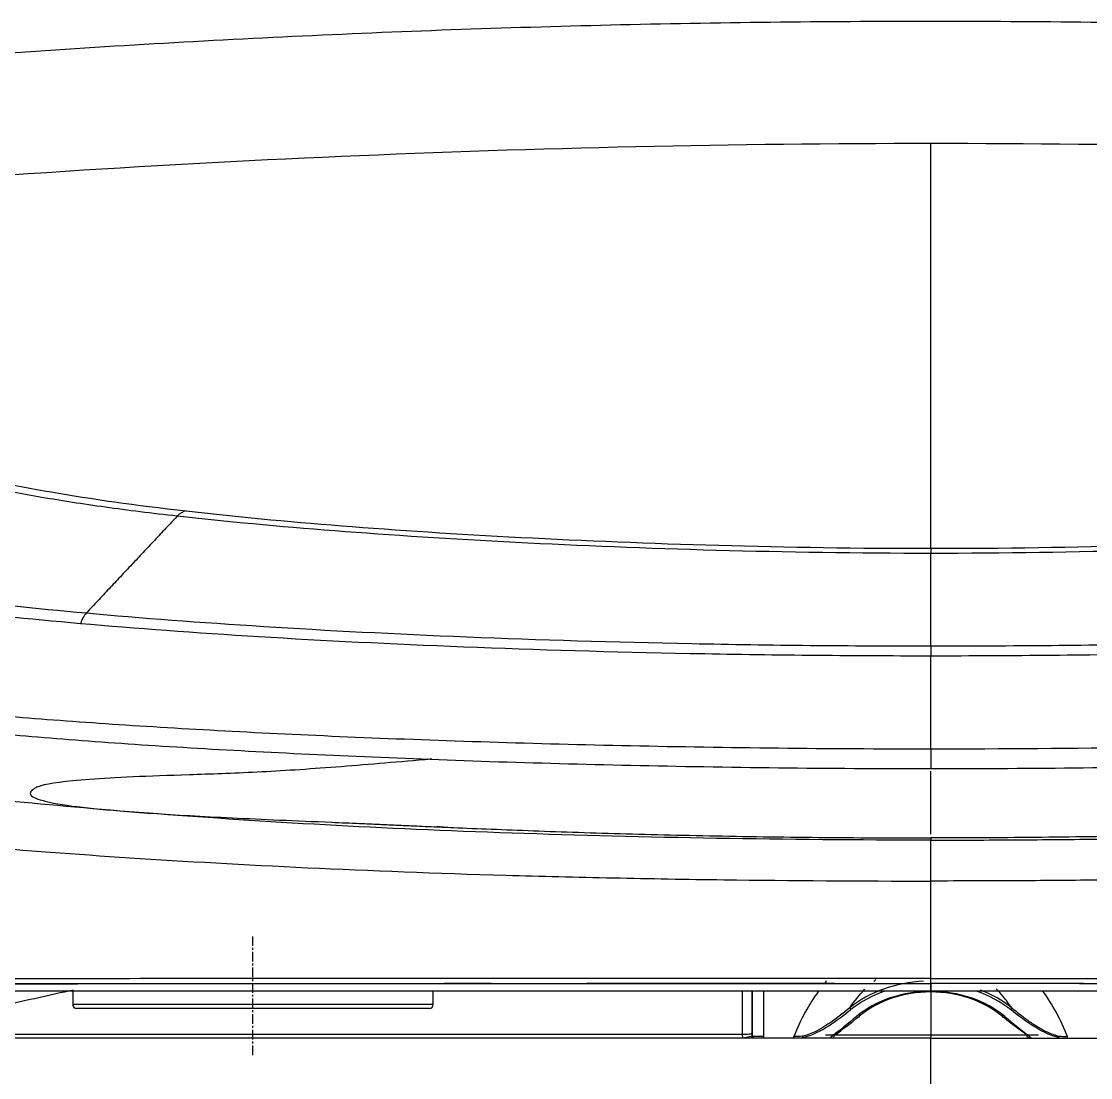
# Model space of a CAD drawing. Header units: millimetres. Extents: x -8699 to 14519, y -2727 to 7848.
# Drawn here: x -7533.7 to -7396.7, y 6356.5 to 6491.9 of the extents above; entities that cross this region are included whole.
import ezdxf

# ---------------------------------------------------------------- set-up
doc = ezdxf.new("R2010")
doc.units = ezdxf.units.MM
doc.linetypes.add('CENTER', pattern=[2, 1.25, -0.25, 0.25, -0.25])
doc.layers.add('1', color=7, linetype='Continuous', true_color=0xffffff)

msp = doc.modelspace()

# ---------------------------------------------------------------- linework, layer by layer
at = {"layer": '1', "color": 7, "linetype": 'Continuous'}
for p, q in [((-7417.11, 6368.85), (-7417.11, 6370.93)), ((-7527.08, 6367.54), (-7527.08, 6365.84)), ((-7480.88, 6365.84), (-7480.88, 6367.54)), ((-7440.03, 6367.54), (-7440.03, 6361.74)), ((-7417.15, 6368.09), (-7417.15, 6367.53)), ((-7417.15, 6368.09), (-7417.15, 6367.53)), ((-7417.15, 6367.44), (-7417.15, 6367.53)), ((-7417.15, 6367.44), (-7417.15, 6367.53)), ((-7481.38, 6365.34), (-7526.58, 6365.34)), ((-7481.38, 6365.34), (-7526.58, 6365.34)), ((-7429.99, 6361.62), (-7429.99, 6361.54)), ((-7404.3, 6361.62), (-7404.3, 6361.54))]:
    msp.add_line(p, q, dxfattribs=at)
at = {"layer": '1', "color": 8, "linetype": 'Continuous'}
for p, q in [((-7438.53, 6361.74), (-7438.53, 6367.54)), ((-7480.88, 6365.84), (-7527.08, 6365.84)), ((-7535.81, 6362.05), (-7441.3, 6362.05)), ((-7438.53, 6361.54), (-7438.53, 6361.74)), ((-7434.67, 6361.54), (-7434.67, 6361.74)), ((-7433.55, 6361.62), (-7433.55, 6361.54)), ((-7400.74, 6361.62), (-7400.74, 6361.54)), ((-7399.62, 6361.54), (-7399.62, 6361.74))]:
    msp.add_line(p, q, dxfattribs=at)
at = {"layer": '1', "color": 7, "linetype": 'Continuous'}
for centre, start, end in [((-7526.58, 6365.84), 180, 270), ((-7481.38, 6365.84), 270, 0)]:
    msp.add_arc(centre, 0.5, start, end, dxfattribs=at)
at = {"layer": '1', "color": 8, "linetype": 'Continuous', "extrusion": (0, 0, -1)}
for start, end in [(310.7082, 0), (270, 292.3256)]:
    msp.add_arc((7439.83, 6361.74), 0.2, start, end, dxfattribs=at)
at = {"layer": '1', "color": 7, "linetype": 'Continuous', "extrusion": (0, 0, -1)}
msp.add_arc((7439.83, 6361.74), 0.2, 270, 292.327, dxfattribs=at)
at = {"layer": '1', "color": 7, "linetype": 'Continuous'}
for centre, major_axis, ratio, start_param, end_param in [((-7512.38, 6426.14), (0.34, 2.98), 0.737793, 0.227756, 0.782942), ((-7417.15, 6357.33), (14.6, 0), 0.788011, 1.633267, 2.361162), ((-7417.15, 6357.2), (-14.4, 0), 0.788011, 5.133231, 5.502755), ((-7417.15, 6357.2), (14.4, 0), 0.788011, 0.78043, 1.149953), ((-7417.15, 6357.33), (-14.6, 0), 0.788011, 3.922023, 4.258906), ((-7417.15, 6357.51), (-12.6, 0), 0.788011, 4.712383, 5.524815), ((-7417.15, 6357.51), (12.6, 0), 0.788011, 0.75837, 1.570802), ((-7426.66, 6364.61), (-0.32, 0.384), 0.446946, 2.063851, 3.634648), ((-7407.64, 6364.61), (0.32, 0.384), 0.446946, 2.648538, 4.219334)]:
    msp.add_ellipse(centre, major_axis=major_axis, ratio=ratio, start_param=start_param, end_param=end_param, dxfattribs=at)
at = {"layer": '1', "color": 8, "linetype": 'Continuous'}
for centre, major_axis, ratio, start_param, end_param in [((-7417.15, 6350.53), (0, 25.04), 0.782638, 0.748522, 0.761229), ((-7417.15, 6350.53), (0, 25.04), 0.782638, 0.823399, 1.106465), ((-7417.15, 6357.2), (13.1, 0), 0.788011, 1.57079, 2.383223), ((-7417.15, 6357.2), (-13.1, 0), 0.788011, 3.899963, 4.712395), ((-7417.15, 6350.53), (0, 25.04), 0.782638, 5.176721, 5.459786), ((-7427.38, 6365.31), (-0.125, 0.156), 0.437497, 0.502612, 2.073409), ((-7406.91, 6365.31), (0.125, 0.156), 0.437497, 4.209777, 5.780573), ((-7441.23, 6362.07), (-1.2, 0), 0.017478, 1.516835, 3.141596), ((-7433.55, 6361.74), (0.042, -0.195), 0.163535, 4.590884, 5.357947), ((-7433.55, 6361.74), (0, 0.2), 0.185004, 1.486691, 3.141593), ((-7429.77, 6361.74), (0, -0.2), 0.796297, 0, 0.574731), ((-7404.52, 6361.74), (0, -0.2), 0.796297, 5.708455, 6.283185), ((-7400.74, 6361.74), (-0.042, -0.195), 0.163535, 0.925238, 1.692302), ((-7400.74, 6361.74), (0, 0.2), 0.185004, 3.141593, 4.796494)]:
    msp.add_ellipse(centre, major_axis=major_axis, ratio=ratio, start_param=start_param, end_param=end_param, dxfattribs=at)
at = {"layer": '1', "color": 7, "linetype": 'Continuous'}
for points, degree, knots in [([(-7417.15, 6491.86), (-7423.99, 6491.83), (-7437.67, 6491.78), (-7458.14, 6491.4), (-7478.55, 6490.8), (-7498.9, 6489.94), (-7519.17, 6488.85), (-7539.38, 6487.53), (-7559.52, 6485.98), (-7572.92, 6484.75), (-7579.61, 6484.14)], 3, [0, 0, 0, 0, 0.126245, 0.252101, 0.377585, 0.502714, 0.627504, 0.751972, 0.876132, 1, 1, 1, 1]), ([(-7254.81, 6484.15), (-7261.49, 6484.76), (-7274.88, 6485.99), (-7295.01, 6487.53), (-7315.2, 6488.86), (-7335.46, 6489.95), (-7355.79, 6490.8), (-7376.18, 6491.4), (-7396.64, 6491.78), (-7410.3, 6491.83), (-7417.15, 6491.86)], 3, [0, 0, 0, 0, 0.12387, 0.248032, 0.3725, 0.497291, 0.622419, 0.747903, 0.873757, 1, 1, 1, 1]), ([(-7417.12, 6424.31), (-7417.12, 6424.25), (-7417.12, 6424.14), (-7417.12, 6423.89), (-7417.12, 6423.78), (-7417.12, 6423.66)], 3, [0, 0, 0, 0, 0.637963, 0.637963, 1, 1, 1, 1]), ([(-7525.33, 6416.02), (-7525.49, 6415.84), (-7525.64, 6415.63), (-7525.83, 6415.28), (-7525.89, 6415.15), (-7525.99, 6414.9), (-7526.03, 6414.78), (-7526.07, 6414.65)], 3, [0, 0, 0, 0, 0.500321, 0.500321, 0.757989, 0.757989, 1, 1, 1, 1]), ([(-7417.12, 6398.61), (-7417.12, 6400.14), (-7417.12, 6401.67), (-7417.12, 6405.64), (-7417.12, 6408.08), (-7417.12, 6410.5)], 3, [0, 0, 0, 0, 0.383501, 0.383501, 1, 1, 1, 1]), ([(-7417.12, 6396.03), (-7430.23, 6396.03), (-7443.25, 6396.19), (-7461.72, 6396.6), (-7467.74, 6396.76), (-7479.52, 6397.15), (-7485.25, 6397.37), (-7501.65, 6398.09), (-7511.67, 6398.64), (-7525.41, 6399.59), (-7529.79, 6399.93), (-7537.94, 6400.64), (-7541.71, 6401), (-7552.19, 6402.13), (-7558.09, 6402.93), (-7568.16, 6404.57), (-7572.3, 6405.4), (-7575.89, 6406.23)], 3, [0, 0, 0, 0, 0.167434, 0.167434, 0.251151, 0.251151, 0.334868, 0.334868, 0.502302, 0.502302, 0.586019, 0.586019, 0.669736, 0.669736, 0.83717, 0.83717, 1, 1, 1, 1]), ([(-7258.3, 6406.25), (-7261.9, 6405.41), (-7266.05, 6404.57), (-7276.15, 6402.93), (-7282.05, 6402.13), (-7292.53, 6401), (-7296.29, 6400.64), (-7304.44, 6399.93), (-7308.83, 6399.59), (-7322.57, 6398.64), (-7332.59, 6398.09), (-7348.98, 6397.37), (-7354.72, 6397.15), (-7366.5, 6396.76), (-7372.52, 6396.6), (-7390.98, 6396.19), (-7404, 6396.03), (-7417.12, 6396.03)], 3, [0, 0, 0, 0, 0.16346, 0.16346, 0.330768, 0.330768, 0.414422, 0.414422, 0.498076, 0.498076, 0.665384, 0.665384, 0.749038, 0.749038, 0.832692, 0.832692, 1, 1, 1, 1]), ([(-7417.12, 6398.61), (-7417.12, 6398.4), (-7417.12, 6398.17), (-7417.12, 6397.72), (-7417.12, 6397.5), (-7417.12, 6397.08), (-7417.12, 6396.88), (-7417.12, 6396.54), (-7417.12, 6396.4), (-7417.12, 6396.17), (-7417.12, 6396.09), (-7417.12, 6396.02), (-7417.12, 6396.01), (-7417.12, 6396.03)], 3, [0, 0, 0, 0, 0.174021, 0.174021, 0.348042, 0.348042, 0.522063, 0.522063, 0.696085, 0.696085, 0.870106, 0.870106, 1, 1, 1, 1]), ([(-7417.11, 6387.67), (-7417.11, 6390.4), (-7417.11, 6393.07), (-7417.11, 6395.47), (-7417.11, 6395.6), (-7417.11, 6395.73)], 3, [0, 0, 0, 0, 0.945069, 0.945069, 1, 1, 1, 1]), ([(-7417.11, 6387.67), (-7417.11, 6390.4), (-7417.11, 6393.07), (-7417.11, 6395.47), (-7417.11, 6395.6), (-7417.11, 6395.73)], 3, [0, 0, 0, 0, 0.945069, 0.945069, 1, 1, 1, 1]), ([(-7527.13, 6391.28), (-7525.47, 6391.06), (-7523.44, 6390.85), (-7518.48, 6390.44), (-7515.5, 6390.24), (-7508.68, 6389.85), (-7504.82, 6389.67), (-7498.44, 6389.39), (-7496.22, 6389.3), (-7492.72, 6389.15), (-7491.53, 6389.1), (-7489.71, 6389.02), (-7489.1, 6388.99), (-7487.86, 6388.94), (-7487.24, 6388.91), (-7485.98, 6388.85), (-7485.34, 6388.83), (-7484.37, 6388.78), (-7484.04, 6388.77), (-7483.37, 6388.74), (-7483.03, 6388.72), (-7482.17, 6388.68), (-7481.64, 6388.66), (-7481.09, 6388.64)], 3, [0, 0, 0, 0, 0.220813, 0.220813, 0.453817, 0.453817, 0.686821, 0.686821, 0.803323, 0.803323, 0.861574, 0.861574, 0.8907, 0.8907, 0.919825, 0.919825, 0.948951, 0.948951, 0.963513, 0.963513, 0.978076, 0.978076, 1, 1, 1, 1]), ([(-7417.11, 6387.19), (-7417.11, 6387.15), (-7417.11, 6387.04), (-7417.11, 6386.95), (-7417.11, 6386.9)], 3, [0, 0, 0, 0, 0.435407, 1, 1, 1, 1]), ([(-7417.11, 6387.19), (-7417.11, 6387.15), (-7417.11, 6387.04), (-7417.11, 6386.95), (-7417.11, 6386.9)], 3, [0, 0, 0, 0, 0.435407, 1, 1, 1, 1]), ([(-7417.11, 6381.66), (-7417.11, 6383.15), (-7417.11, 6384.48), (-7417.11, 6386.37), (-7417.11, 6386.89), (-7417.11, 6386.9)], 3, [0, 0, 0, 0, 0.5, 0.5, 1, 1, 1, 1]), ([(-7417.11, 6381.66), (-7417.11, 6383.15), (-7417.11, 6384.48), (-7417.11, 6386.37), (-7417.11, 6386.89), (-7417.11, 6386.9)], 3, [0, 0, 0, 0, 0.5, 0.5, 1, 1, 1, 1]), ([(-7417.11, 6368.54), (-7417.11, 6368.54), (-7417.11, 6368.55), (-7417.11, 6368.59), (-7417.11, 6368.62), (-7417.11, 6368.69), (-7417.11, 6368.73), (-7417.11, 6368.82), (-7417.11, 6368.88), (-7417.11, 6368.99), (-7417.11, 6369.04), (-7417.11, 6369.12), (-7417.11, 6369.15), (-7417.11, 6369.17)], 3, [0, 0, 0, 0, 0.184766, 0.184766, 0.369827, 0.369827, 0.554891, 0.554891, 0.739947, 0.739947, 0.924988, 0.924988, 1, 1, 1, 1]), ([(-7417.11, 6368.54), (-7417.11, 6368.54), (-7417.11, 6368.55), (-7417.11, 6368.59), (-7417.11, 6368.62), (-7417.11, 6368.69), (-7417.11, 6368.73), (-7417.11, 6368.82), (-7417.11, 6368.88), (-7417.11, 6368.99), (-7417.11, 6369.04), (-7417.11, 6369.12), (-7417.11, 6369.15), (-7417.11, 6369.17)], 3, [0, 0, 0, 0, 0.185062, 0.185062, 0.370123, 0.370123, 0.555187, 0.555187, 0.740244, 0.740244, 0.925286, 0.925286, 1, 1, 1, 1]), ([(-7612.39, 6368.54), (-7612.26, 6368.54), (-7612.01, 6368.54), (-7611.41, 6368.54), (-7610.75, 6368.54), (-7610.08, 6368.54), (-7609.43, 6368.54), (-7608.09, 6368.54), (-7606.45, 6368.54), (-7604.81, 6368.54), (-7604.21, 6368.54), (-7603.32, 6368.54), (-7601.85, 6368.54), (-7599.47, 6368.54), (-7596.18, 6368.54), (-7592.25, 6368.54), (-7588.59, 6368.54), (-7585.57, 6368.54), (-7582.2, 6368.54), (-7577.85, 6368.54), (-7573.05, 6368.54), (-7568.99, 6368.54), (-7565.46, 6368.54), (-7561.44, 6368.54), (-7555.95, 6368.54), (-7549.96, 6368.54), (-7544.01, 6368.54), (-7538.43, 6368.54), (-7532.89, 6368.54), (-7527.37, 6368.54), (-7523.96, 6368.54), (-7521.38, 6368.54), (-7519.57, 6368.54), (-7517.93, 6368.54), (-7515.85, 6368.54), (-7504.83, 6368.54), (-7491.11, 6368.54), (-7475.74, 6368.54), (-7469.86, 6368.54), (-7465.05, 6368.54), (-7461.16, 6368.54), (-7455.97, 6368.54), (-7448.51, 6368.54), (-7438.51, 6368.54), (-7427.87, 6368.54), (-7420.71, 6368.54), (-7417.12, 6368.54)], 3, [0, 0, 0, 0, 0.029213, 0.056127, 0.089524, 0.108719, 0.123285, 0.1502, 0.218253, 0.230669, 0.239377, 0.249751, 0.275497, 0.307909, 0.349367, 0.397946, 0.434945, 0.453754, 0.476323, 0.516443, 0.548737, 0.567517, 0.586101, 0.605127, 0.627029, 0.661391, 0.679031, 0.693875, 0.720566, 0.733984, 0.745639, 0.75151, 0.756806, 0.761525, 0.765665, 0.774584, 0.85452, 0.87079, 0.884577, 0.895784, 0.904057, 0.911142, 0.931013, 0.953944, 0.976893, 1, 1, 1, 1]), ([(-7612.34, 6368.54), (-7611.88, 6368.54), (-7610.95, 6368.54), (-7608.31, 6368.54), (-7606.53, 6368.54), (-7601.85, 6368.54), (-7598.96, 6368.54), (-7591.88, 6368.54), (-7587.75, 6368.54), (-7577.42, 6368.54), (-7571.1, 6368.54), (-7558.83, 6368.54), (-7554.27, 6368.54), (-7543.98, 6368.54), (-7538.22, 6368.54), (-7525.75, 6368.54), (-7519.03, 6368.54), (-7504.6, 6368.54), (-7496.8, 6368.54), (-7480.59, 6368.54), (-7472.16, 6368.54), (-7454.63, 6368.54), (-7445.46, 6368.54), (-7436.13, 6368.54)], 3, [0, 0, 0, 0, 0.125, 0.125, 0.25, 0.25, 0.375, 0.375, 0.5, 0.5, 0.625, 0.625, 0.6875, 0.6875, 0.75, 0.75, 0.8125, 0.8125, 0.875, 0.875, 0.9375, 0.9375, 1, 1, 1, 1]), ([(-7417.11, 6367.54), (-7424.36, 6367.54), (-7431.79, 6367.54), (-7438.96, 6367.54), (-7446.18, 6367.54), (-7460.11, 6367.54), (-7473.77, 6367.54), (-7486.88, 6367.54), (-7499.1, 6367.54), (-7511.03, 6367.54), (-7521.63, 6367.54), (-7532.24, 6367.54), (-7541.1, 6367.54), (-7549.56, 6367.54), (-7556.83, 6367.54), (-7563.58, 6367.54), (-7569.36, 6367.54), (-7574.57, 6367.54), (-7579.15, 6367.54), (-7583.29, 6367.54), (-7586.97, 6367.54), (-7590.26, 6367.54), (-7593.34, 6367.54), (-7598.97, 6367.54), (-7602.86, 6367.54), (-7606.5, 6367.54), (-7608.68, 6367.54), (-7610.86, 6367.54), (-7611.56, 6367.54)], 2, [0, 0, 0, 0.03125, 0.03125, 0.0625, 0.0625, 0.125, 0.125, 0.1875, 0.1875, 0.25, 0.25, 0.3125, 0.3125, 0.375, 0.375, 0.4375, 0.4375, 0.5, 0.5, 0.5625, 0.5625, 0.625, 0.625, 0.75, 0.75, 0.875, 0.875, 1, 1, 1]), ([(-7429.48, 6368.54), (-7430.77, 6368.54), (-7432.06, 6368.54), (-7438.84, 6368.54), (-7444.31, 6368.54), (-7453.62, 6368.54), (-7457.47, 6368.54), (-7461.22, 6368.54)], 3, [0, 0, 0, 0, 0.118657, 0.118657, 0.625666, 0.625666, 1, 1, 1, 1]), ([(-7417.11, 6368.54), (-7417.11, 6368.45), (-7417.11, 6368.36), (-7417.11, 6368.18), (-7417.11, 6368.1), (-7417.11, 6367.93), (-7417.11, 6367.86), (-7417.11, 6367.73), (-7417.11, 6367.67), (-7417.11, 6367.59), (-7417.11, 6367.56), (-7417.11, 6367.54), (-7417.11, 6367.54), (-7417.11, 6367.54)], 3, [0, 0, 0, 0, 0.185209, 0.185209, 0.370418, 0.370418, 0.555627, 0.555627, 0.740837, 0.740837, 0.926049, 0.926049, 1, 1, 1, 1]), ([(-7397.56, 6368.54), (-7400.01, 6368.54), (-7402.44, 6368.54), (-7409.82, 6368.54), (-7417.11, 6368.54)], 2, [0, 0, 0, 0.25401, 0.25401, 1, 1, 1]), ([(-7417.11, 6367.54), (-7417.11, 6367.54), (-7417.11, 6367.56), (-7417.11, 6367.62), (-7417.11, 6367.66), (-7417.11, 6367.77), (-7417.11, 6367.84), (-7417.11, 6367.99), (-7417.11, 6368.08), (-7417.11, 6368.25), (-7417.11, 6368.35), (-7417.11, 6368.47), (-7417.11, 6368.51), (-7417.11, 6368.54)], 3, [0, 0, 0, 0, 0.185212, 0.185212, 0.370425, 0.370425, 0.555637, 0.555637, 0.740848, 0.740848, 0.926057, 0.926057, 1, 1, 1, 1]), ([(-7222.67, 6367.54), (-7223.37, 6367.54), (-7225.54, 6367.54), (-7227.73, 6367.54), (-7231.37, 6367.54), (-7235.25, 6367.54), (-7240.89, 6367.54), (-7243.96, 6367.54), (-7247.26, 6367.54), (-7250.94, 6367.54), (-7255.07, 6367.54), (-7259.66, 6367.54), (-7264.87, 6367.54), (-7270.64, 6367.54), (-7277.4, 6367.54), (-7284.66, 6367.54), (-7293.13, 6367.54), (-7301.99, 6367.54), (-7312.6, 6367.54), (-7323.19, 6367.54), (-7335.13, 6367.54), (-7347.34, 6367.54), (-7360.46, 6367.54), (-7374.11, 6367.54), (-7388.05, 6367.54), (-7395.26, 6367.54), (-7402.44, 6367.54), (-7409.86, 6367.54), (-7417.11, 6367.54)], 2, [0, 0, 0, 0.125, 0.125, 0.25, 0.25, 0.375, 0.375, 0.4375, 0.4375, 0.5, 0.5, 0.5625, 0.5625, 0.625, 0.625, 0.6875, 0.6875, 0.75, 0.75, 0.8125, 0.8125, 0.875, 0.875, 0.9375, 0.9375, 0.96875, 0.96875, 1, 1, 1]), ([(-7427.52, 6365.42), (-7428.43, 6364.68), (-7429.34, 6363.95), (-7431.32, 6362.64), (-7432.36, 6362.05), (-7433.59, 6361.76)], 3, [0, 0, 0, 0, 0.5, 0.5, 1, 1, 1, 1]), ([(-7406.77, 6365.42), (-7406.24, 6364.99), (-7405.34, 6364.26), (-7403.85, 6363.2), (-7402.41, 6362.32), (-7401.23, 6361.93), (-7400.7, 6361.76)], 3, [0, 0, 0, 0, 0.296548, 0.500466, 0.778326, 1, 1, 1, 1]), ([(-7404.78, 6361.88), (-7405.26, 6362.23), (-7406.36, 6363.03), (-7407.41, 6363.86), (-7408, 6364.34)], 3, [0, 0, 0, 0, 0.434149, 1, 1, 1, 1]), ([(-7417.15, 6361.54), (-7425.34, 6361.54), (-7433.52, 6361.54), (-7449.45, 6361.54), (-7457.17, 6361.54), (-7472.21, 6361.54), (-7479.58, 6361.54), (-7493.49, 6361.54), (-7500.07, 6361.54), (-7512.54, 6361.54), (-7518.43, 6361.54), (-7529.47, 6361.54), (-7534.61, 6361.54), (-7548.48, 6361.54), (-7555.88, 6361.54), (-7568.25, 6361.54), (-7573.04, 6361.54), (-7581.22, 6361.54), (-7584.63, 6361.54), (-7593.46, 6361.54), (-7597.31, 6361.54), (-7601.23, 6361.54), (-7602.2, 6361.54), (-7603.58, 6361.54), (-7603.9, 6361.54), (-7604.3, 6361.54), (-7604.28, 6361.54), (-7604.27, 6361.54), (-7604.26, 6361.54), (-7604.26, 6361.54), (-7604.26, 6361.54), (-7604.26, 6361.54)], 3, [0, 0, 0, 0, 0.03125, 0.03125, 0.0625, 0.0625, 0.09375, 0.09375, 0.125, 0.125, 0.15625, 0.15625, 0.1875, 0.1875, 0.25, 0.25, 0.3125, 0.3125, 0.375, 0.375, 0.5, 0.5, 0.5625, 0.5625, 0.625, 0.625, 0.6875, 0.6875, 0.75, 0.75, 1, 1, 1, 1]), ([(-7440.03, 6361.74), (-7440.03, 6361.73), (-7440.17, 6361.72), (-7440.62, 6361.64), (-7440.92, 6361.54), (-7441.23, 6361.54)], 3, [0, 0, 0, 0, 0.5, 0.5, 1, 1, 1, 1]), ([(-7440, 6361.74), (-7440.01, 6361.72), (-7440.01, 6361.69), (-7440, 6361.63), (-7439.96, 6361.58), (-7439.92, 6361.56), (-7439.91, 6361.56)], 3, [0, 0, 0, 0, 0.2462, 0.498552, 0.75183, 1, 1, 1, 1]), ([(-7429.68, 6361.57), (-7429.62, 6361.59), (-7429.51, 6361.62), (-7429.51, 6361.8), (-7429.51, 6361.88)], 3, [0, 0, 0, 0, 0.499489, 1, 1, 1, 1]), ([(-7417.15, 6361.96), (-7417.15, 6361.9), (-7417.15, 6361.85), (-7417.15, 6361.75), (-7417.15, 6361.7), (-7417.15, 6361.66), (-7417.15, 6361.66), (-7417.15, 6361.66)], 3, [0, 0, 0, 0, 0.483349, 0.483349, 0.966698, 0.966698, 1, 1, 1, 1]), ([(-7417.15, 6361.96), (-7417.15, 6361.9), (-7417.15, 6361.85), (-7417.15, 6361.75), (-7417.15, 6361.7), (-7417.15, 6361.66), (-7417.15, 6361.66), (-7417.15, 6361.66)], 3, [0, 0, 0, 0, 0.483349, 0.483349, 0.966698, 0.966698, 1, 1, 1, 1]), ([(-7417.15, 6350.2), (-7417.15, 6352.81), (-7417.15, 6355.52), (-7417.15, 6359.67), (-7417.15, 6361.1), (-7417.15, 6361.45)], 3, [0, 0, 0, 0, 0.5, 0.5, 1, 1, 1, 1]), ([(-7415.83, 6361.54), (-7407.66, 6361.54), (-7399.49, 6361.54), (-7383.64, 6361.54), (-7375.96, 6361.54), (-7360.98, 6361.54), (-7353.65, 6361.54), (-7339.84, 6361.54), (-7333.3, 6361.54), (-7320.92, 6361.54), (-7315.08, 6361.54), (-7304.12, 6361.54), (-7299.03, 6361.54), (-7285.31, 6361.54), (-7277.98, 6361.54), (-7265.73, 6361.54), (-7261, 6361.54), (-7252.88, 6361.54), (-7249.49, 6361.54), (-7240.73, 6361.54), (-7236.91, 6361.54), (-7233.02, 6361.54), (-7232.06, 6361.54), (-7231.04, 6361.54), (-7230.77, 6361.54), (-7230.45, 6361.54), (-7230.28, 6361.54), (-7229.99, 6361.54), (-7230.02, 6361.54), (-7230.02, 6361.54), (-7230.03, 6361.54), (-7230.03, 6361.54), (-7230.03, 6361.54), (-7230.03, 6361.54)], 3, [0, 0, 0, 0, 0.03125, 0.03125, 0.0625, 0.0625, 0.09375, 0.09375, 0.125, 0.125, 0.15625, 0.15625, 0.1875, 0.1875, 0.25, 0.25, 0.3125, 0.3125, 0.375, 0.375, 0.5, 0.5, 0.5625, 0.5625, 0.59375, 0.59375, 0.625, 0.625, 0.6875, 0.6875, 0.75, 0.75, 1, 1, 1, 1])]:
    msp.add_open_spline(points, degree=degree, knots=knots, dxfattribs=at)
for points, degree in [([(-7417.12, 6476.19), (-7467.51, 6476.18), (-7517.89, 6473.97), (-7568.09, 6469.57)], 3), ([(-7266.14, 6469.57), (-7316.34, 6473.97), (-7366.73, 6476.18), (-7417.12, 6476.19)], 3), ([(-7417.12, 6424.31), (-7417.12, 6447.2), (-7417.12, 6464.66), (-7417.12, 6476.02)], 3), ([(-7513.69, 6428.43), (-7525.33, 6416.02)], 1), ([(-7417.12, 6411.79), (-7417.12, 6416.04), (-7417.12, 6420), (-7417.12, 6423.66)], 3), ([(-7525.33, 6416.02), (-7525.33, 6416.02)], 1), ([(-7479.58, 6388.57), (-7479.85, 6388.58), (-7480.11, 6388.6), (-7480.36, 6388.61)], 3), ([(-7417.11, 6377.94), (-7417.11, 6379.18), (-7417.11, 6380.42), (-7417.11, 6381.66)], 3), ([(-7417.11, 6377.94), (-7417.11, 6379.18), (-7417.11, 6380.42), (-7417.11, 6381.66)], 3), ([(-7417.11, 6369.17), (-7417.11, 6372.09), (-7417.11, 6375.01), (-7417.11, 6377.94)], 3), ([(-7417.11, 6369.17), (-7417.11, 6372.09), (-7417.11, 6375.01), (-7417.11, 6377.94)], 3), ([(-7527.02, 6367.67), (-7529.96, 6367.04), (-7532.89, 6366.38), (-7535.82, 6365.71)], 3), ([(-7473.44, 6368.54), (-7475.49, 6368.54), (-7477.5, 6368.54), (-7479.48, 6368.54)], 3), ([(-7440.03, 6362.07), (-7440.03, 6363.89), (-7440.03, 6365.72), (-7440.03, 6367.54)], 3), ([(-7436.13, 6368.54), (-7429.84, 6368.54), (-7423.48, 6368.54), (-7417.11, 6368.54)], 3), ([(-7417.12, 6368.54), (-7417.11, 6368.54), (-7417.11, 6368.54), (-7417.11, 6368.54)], 3), ([(-7417.11, 6368.54), (-7417.11, 6368.54), (-7417.11, 6368.54), (-7417.11, 6368.54)], 3), ([(-7398.09, 6368.54), (-7404.39, 6368.54), (-7410.75, 6368.54), (-7417.11, 6368.54)], 3), ([(-7417.15, 6367.44), (-7417.15, 6365.61), (-7417.15, 6363.78), (-7417.15, 6361.96)], 3), ([(-7417.15, 6367.25), (-7417.15, 6365.49), (-7417.15, 6363.72), (-7417.15, 6361.96)], 3), ([(-7426.66, 6364.3), (-7427.75, 6363.39), (-7428.83, 6362.47), (-7429.99, 6361.62)], 3), ([(-7429.51, 6361.88), (-7428.38, 6362.67), (-7427.33, 6363.51), (-7426.29, 6364.34)], 3), ([(-7407.64, 6364.3), (-7406.54, 6363.39), (-7405.46, 6362.47), (-7404.3, 6361.62)], 3), ([(-7440.03, 6361.74), (-7440.03, 6361.85), (-7440.03, 6361.96), (-7440.03, 6362.07)], 3), ([(-7440.03, 6361.7), (-7440.06, 6361.73)], 1), ([(-7440, 6361.74), (-7440.02, 6361.74), (-7440.03, 6361.74), (-7440.03, 6361.74)], 3), ([(-7429.74, 6361.54), (-7429.65, 6361.55), (-7429.59, 6361.6)], 2), ([(-7417.15, 6361.54), (-7416.71, 6361.54), (-7416.27, 6361.54), (-7415.83, 6361.54)], 3), ([(-7415.83, 6361.54), (-7415.83, 6361.54), (-7415.83, 6361.54), (-7415.83, 6361.54)], 3), ([(-7415.83, 6361.54), (-7415.83, 6361.54), (-7415.83, 6361.54), (-7415.83, 6361.54)], 3), ([(-7404.61, 6361.57), (-7404.74, 6361.57), (-7404.8, 6361.7), (-7404.78, 6361.88)], 3)]:
    msp.add_open_spline(points, degree=degree, dxfattribs=at)
at = {"layer": '1', "color": 8, "linetype": 'Continuous'}
for points in [[(-7417.12, 6476.02), (-7417.12, 6476.08), (-7417.12, 6476.13), (-7417.12, 6476.19)], [(-7417.12, 6411.79), (-7417.12, 6411.45), (-7417.12, 6411), (-7417.12, 6410.5)], [(-7424.45, 6368.82), (-7424.37, 6368.89), (-7424.28, 6368.96), (-7424.19, 6369.03)], [(-7441.3, 6367.54), (-7441.3, 6365.71), (-7441.3, 6363.88), (-7441.3, 6362.05)], [(-7427.52, 6365.42), (-7426.92, 6366.29), (-7426.27, 6367.09), (-7425.57, 6367.79)], [(-7441.3, 6362.05), (-7441.3, 6361.77), (-7441.27, 6361.54), (-7441.23, 6361.54)], [(-7438.53, 6361.74), (-7439.24, 6361.74), (-7439.85, 6361.74), (-7440, 6361.74)], [(-7433.59, 6361.76), (-7433.95, 6361.75), (-7434.31, 6361.75), (-7434.67, 6361.74)], [(-7430.61, 6361.96), (-7426.12, 6361.96), (-7421.63, 6361.96), (-7417.15, 6361.96)], [(-7417.15, 6361.96), (-7412.54, 6361.96), (-7407.94, 6361.96), (-7403.34, 6361.96)], [(-7404.3, 6361.62), (-7404.41, 6361.6), (-7404.53, 6361.58), (-7404.61, 6361.57)]]:
    msp.add_open_spline(points, degree=3, dxfattribs=at)
for points, knots in [([(-7513.69, 6428.43), (-7515.29, 6428.61), (-7516.89, 6428.8), (-7519.96, 6429.18), (-7521.45, 6429.38), (-7525.78, 6429.98), (-7528.48, 6430.4), (-7536.12, 6431.7), (-7540.58, 6432.64), (-7552.39, 6435.57), (-7558.05, 6437.63), (-7567.36, 6441.78), (-7571.09, 6443.85), (-7577.41, 6447.91), (-7579.91, 6449.91), (-7585.71, 6455.76), (-7587.28, 6459.47), (-7588.09, 6466.26), (-7587.38, 6469.32), (-7586.61, 6471.93)], [0, 0, 0, 0, 0.015625, 0.015625, 0.03125, 0.03125, 0.0625, 0.0625, 0.125, 0.125, 0.25, 0.25, 0.375, 0.375, 0.5, 0.5, 0.75, 0.75, 1, 1, 1, 1]), ([(-7584.91, 6472.66), (-7585.67, 6470.06), (-7586.38, 6467), (-7585.59, 6460.22), (-7584.04, 6456.52), (-7578.29, 6450.67), (-7575.81, 6448.67), (-7569.54, 6444.61), (-7565.83, 6442.53), (-7556.59, 6438.38), (-7550.99, 6436.31), (-7539.28, 6433.36), (-7534.85, 6432.41), (-7524.74, 6430.65), (-7519.03, 6429.84), (-7512.54, 6429.1)], [0, 0, 0, 0, 0.25, 0.25, 0.5, 0.5, 0.625, 0.625, 0.75, 0.75, 0.875, 0.875, 0.9375, 0.9375, 1, 1, 1, 1]), ([(-7602.66, 6457.9), (-7603.45, 6455.27), (-7604.23, 6452.17), (-7603.44, 6445.35), (-7601.8, 6441.64), (-7595.67, 6435.86), (-7593.03, 6433.89), (-7588, 6430.88), (-7586.15, 6429.88), (-7582.09, 6427.85), (-7579.88, 6426.84), (-7574.88, 6424.87), (-7572.09, 6423.91), (-7565.65, 6422.06), (-7561.99, 6421.17), (-7553.6, 6419.49), (-7548.88, 6418.71), (-7538.13, 6417.28), (-7532.03, 6416.62), (-7525.33, 6416.02)], [0, 0, 0, 0, 0.25, 0.25, 0.5, 0.5, 0.625, 0.625, 0.6875, 0.6875, 0.75, 0.75, 0.8125, 0.8125, 0.875, 0.875, 0.9375, 0.9375, 1, 1, 1, 1]), ([(-7526.07, 6414.65), (-7532.82, 6415.24), (-7538.87, 6415.88), (-7549.71, 6417.29), (-7554.47, 6418.06), (-7567.01, 6420.51), (-7573.19, 6422.36), (-7580.76, 6425.3), (-7582.99, 6426.31), (-7587.07, 6428.33), (-7588.92, 6429.33), (-7593.95, 6432.32), (-7596.59, 6434.28), (-7600.69, 6438.13), (-7602.14, 6440.02), (-7604.08, 6443.68), (-7604.58, 6445.45), (-7604.88, 6448.07), (-7604.9, 6448.97), (-7604.86, 6449.84)], [0, 0, 0, 0, 0.07644, 0.07644, 0.15288, 0.15288, 0.305759, 0.305759, 0.382199, 0.382199, 0.458639, 0.458639, 0.611519, 0.611519, 0.764399, 0.764399, 0.917278, 0.917278, 1, 1, 1, 1]), ([(-7417.12, 6423.66), (-7426.43, 6423.66), (-7435.72, 6423.8), (-7453.51, 6424.29), (-7462.05, 6424.63), (-7478.54, 6425.48), (-7486.27, 6425.98), (-7500.71, 6427.1), (-7507.45, 6427.72), (-7513.69, 6428.43)], [0, 0, 0, 0, 0.25, 0.25, 0.5, 0.5, 0.75, 0.75, 1, 1, 1, 1]), ([(-7512.54, 6429.1), (-7506.38, 6428.39), (-7499.73, 6427.77), (-7485.46, 6426.64), (-7477.82, 6426.14), (-7461.53, 6425.29), (-7453.09, 6424.95), (-7435.51, 6424.45), (-7426.33, 6424.31), (-7417.12, 6424.31)], [0, 0, 0, 0, 0.25, 0.25, 0.5, 0.5, 0.75, 0.75, 1, 1, 1, 1]), ([(-7417.12, 6424.31), (-7407.91, 6424.31), (-7398.73, 6424.45), (-7381.15, 6424.95), (-7372.71, 6425.29), (-7356.42, 6426.14), (-7348.78, 6426.64), (-7334.51, 6427.77), (-7327.86, 6428.39), (-7321.7, 6429.1)], [0, 0, 0, 0, 0.25, 0.25, 0.5, 0.5, 0.75, 0.75, 1, 1, 1, 1]), ([(-7320.55, 6428.43), (-7322.09, 6428.25), (-7323.7, 6428.08), (-7326.94, 6427.75), (-7328.6, 6427.59), (-7333.65, 6427.12), (-7337.13, 6426.82), (-7347.97, 6425.98), (-7355.7, 6425.48), (-7372.19, 6424.63), (-7380.73, 6424.29), (-7398.52, 6423.8), (-7407.8, 6423.66), (-7417.12, 6423.66)], [0, 0, 0, 0, 0.0625, 0.0625, 0.125, 0.125, 0.25, 0.25, 0.5, 0.5, 0.75, 0.75, 1, 1, 1, 1]), ([(-7608.91, 6426.96), (-7608.86, 6426.11), (-7608.71, 6425.26), (-7607.19, 6420.82), (-7603.37, 6417.27), (-7592.38, 6412.87), (-7589.88, 6411.99), (-7584.24, 6410.26), (-7581.09, 6409.4), (-7573.63, 6407.71), (-7569.29, 6406.87), (-7558.89, 6405.26), (-7552.88, 6404.48), (-7542.24, 6403.39), (-7538.42, 6403.04), (-7530.15, 6402.36), (-7525.73, 6402.04), (-7511.89, 6401.12), (-7501.81, 6400.58), (-7485.34, 6399.89), (-7479.58, 6399.68), (-7467.78, 6399.31), (-7461.75, 6399.15), (-7443.26, 6398.76), (-7430.23, 6398.61), (-7417.12, 6398.61)], [0, 0, 0, 0, 0.073543, 0.073543, 0.382362, 0.382362, 0.459567, 0.459567, 0.536772, 0.536772, 0.613976, 0.613976, 0.691181, 0.691181, 0.729783, 0.729783, 0.768386, 0.768386, 0.845591, 0.845591, 0.884193, 0.884193, 0.922795, 0.922795, 1, 1, 1, 1]), ([(-7525.33, 6416.02), (-7518.35, 6415.39), (-7510.71, 6414.81), (-7494.46, 6413.79), (-7485.81, 6413.34), (-7467.28, 6412.59), (-7457.69, 6412.3), (-7437.79, 6411.9), (-7427.39, 6411.8), (-7417.12, 6411.79)], [0, 0, 0, 0, 0.25, 0.25, 0.5, 0.5, 0.75, 0.75, 1, 1, 1, 1]), ([(-7417.12, 6411.79), (-7406.85, 6411.8), (-7396.45, 6411.9), (-7376.54, 6412.3), (-7366.96, 6412.59), (-7348.43, 6413.34), (-7339.78, 6413.79), (-7323.53, 6414.81), (-7315.89, 6415.39), (-7308.91, 6416.02)], [0, 0, 0, 0, 0.25, 0.25, 0.5, 0.5, 0.75, 0.75, 1, 1, 1, 1]), ([(-7417.11, 6386.9), (-7426.45, 6386.9), (-7435.61, 6386.98), (-7453.54, 6387.28), (-7462.41, 6387.51), (-7479.17, 6388.09), (-7487.13, 6388.44), (-7502.3, 6389.27), (-7509.52, 6389.75), (-7522.76, 6390.76), (-7528.83, 6391.29), (-7539.88, 6392.38), (-7544.84, 6392.94), (-7557.98, 6394.56), (-7564.59, 6395.65), (-7572.69, 6397.46), (-7575.07, 6398.09), (-7579.37, 6399.4), (-7581.3, 6400.08), (-7586.64, 6402.22), (-7589.54, 6403.77), (-7594.28, 6407), (-7596.12, 6408.68), (-7598.24, 6411.28), (-7598.83, 6412.15), (-7599.61, 6413.5), (-7599.86, 6413.95), (-7600.11, 6414.6), (-7600.14, 6414.69), (-7600.17, 6414.77)], [0, 0, 0, 0, 0.064229, 0.064229, 0.128458, 0.128458, 0.192688, 0.192688, 0.256917, 0.256917, 0.321146, 0.321146, 0.385375, 0.385375, 0.513833, 0.513833, 0.578063, 0.578063, 0.642292, 0.642292, 0.77075, 0.77075, 0.899208, 0.899208, 0.963438, 0.963438, 0.995552, 0.995552, 1, 1, 1, 1]), ([(-7417.12, 6410.5), (-7427.46, 6410.5), (-7437.93, 6410.61), (-7457.97, 6411), (-7467.62, 6411.28), (-7486.28, 6412.02), (-7494.99, 6412.46), (-7511.35, 6413.46), (-7519.04, 6414.03), (-7526.07, 6414.65)], [0, 0, 0, 0, 0.25, 0.25, 0.5, 0.5, 0.75, 0.75, 1, 1, 1, 1]), ([(-7308.17, 6414.65), (-7315.2, 6414.03), (-7322.88, 6413.46), (-7339.25, 6412.46), (-7347.96, 6412.02), (-7366.61, 6411.28), (-7376.27, 6411), (-7396.31, 6410.61), (-7406.78, 6410.5), (-7417.12, 6410.5)], [0, 0, 0, 0, 0.25, 0.25, 0.5, 0.5, 0.75, 0.75, 1, 1, 1, 1]), ([(-7417.11, 6386.9), (-7415.31, 6386.91), (-7411.69, 6386.91), (-7406.24, 6386.94), (-7400.75, 6386.98), (-7395.23, 6387.04), (-7389.31, 6387.13), (-7383, 6387.25), (-7374.19, 6387.46), (-7359.2, 6387.9), (-7343.12, 6388.62), (-7328.41, 6389.5), (-7314.64, 6390.48), (-7299.37, 6391.83), (-7284.65, 6393.46), (-7273.04, 6395.09), (-7264.01, 6396.81), (-7256.89, 6398.68), (-7249.13, 6401.41), (-7243.31, 6404.5), (-7239.09, 6407.78), (-7237.06, 6409.89), (-7235.75, 6411.63), (-7235.04, 6412.76), (-7234.52, 6413.68), (-7234.24, 6414.26), (-7234.11, 6414.62), (-7234.08, 6414.7)], [0, 0, 0, 0, 0.012572, 0.025269, 0.038118, 0.051148, 0.064386, 0.080372, 0.096642, 0.128968, 0.19315, 0.225432, 0.257747, 0.321949, 0.386458, 0.450432, 0.514574, 0.578957, 0.643094, 0.771131, 0.834159, 0.89935, 0.930242, 0.963608, 0.980917, 0.995738, 1, 1, 1, 1]), ([(-7609.09, 6410.56), (-7608.98, 6409.68), (-7608.84, 6408.94), (-7608.49, 6407.78), (-7608.27, 6407.34), (-7607.55, 6406.01), (-7606.95, 6405.14), (-7604.82, 6402.57), (-7602.91, 6400.89), (-7597.92, 6397.67), (-7594.85, 6396.12), (-7589.2, 6393.99), (-7587.16, 6393.31), (-7582.6, 6392.02), (-7580.07, 6391.4), (-7571.48, 6389.65), (-7564.44, 6388.63), (-7552.75, 6387.37), (-7550.27, 6387.12), (-7544.96, 6386.61), (-7542.14, 6386.35), (-7533.29, 6385.6), (-7526.8, 6385.11), (-7512.7, 6384.19), (-7505.03, 6383.75), (-7488.94, 6383), (-7480.49, 6382.67), (-7467.11, 6382.28), (-7462.5, 6382.17), (-7453.16, 6381.97), (-7448.44, 6381.89), (-7435.01, 6381.72), (-7426.17, 6381.66), (-7417.11, 6381.66)], [0, 0, 0, 0, 0.031437, 0.031437, 0.062874, 0.062874, 0.125748, 0.125748, 0.251496, 0.251496, 0.377244, 0.377244, 0.440118, 0.440118, 0.502992, 0.502992, 0.62874, 0.62874, 0.660177, 0.660177, 0.691614, 0.691614, 0.754488, 0.754488, 0.817362, 0.817362, 0.880237, 0.880237, 0.911674, 0.911674, 0.943111, 0.943111, 1, 1, 1, 1]), ([(-7225.14, 6410.56), (-7225.2, 6410.13), (-7225.32, 6409.28), (-7225.55, 6408.35), (-7225.84, 6407.58), (-7226.24, 6406.78), (-7226.94, 6405.63), (-7228.23, 6403.88), (-7230.46, 6401.65), (-7234.95, 6398.32), (-7241.28, 6395.19), (-7249.64, 6392.48), (-7256.87, 6390.76), (-7266.34, 6389.13), (-7278.11, 6387.66), (-7294.56, 6386.08), (-7310.52, 6384.87), (-7325.48, 6383.96), (-7336.72, 6383.38), (-7348.81, 6382.86), (-7358.69, 6382.52), (-7366.63, 6382.3), (-7372.16, 6382.16), (-7378.83, 6382.02), (-7386.68, 6381.88), (-7395.74, 6381.77), (-7406.01, 6381.68), (-7413.29, 6381.67), (-7417.11, 6381.66)], [0, 0, 0, 0, 0.015706, 0.031136, 0.043803, 0.062375, 0.085937, 0.12491, 0.187284, 0.249645, 0.374196, 0.437959, 0.499268, 0.550151, 0.623904, 0.681395, 0.749153, 0.780636, 0.812, 0.841111, 0.874443, 0.885069, 0.898133, 0.913634, 0.931571, 0.951946, 0.974755, 1, 1, 1, 1]), ([(-7417.12, 6398.61), (-7407.92, 6398.61), (-7398.74, 6398.68), (-7380.98, 6398.95), (-7372.38, 6399.14), (-7355.7, 6399.63), (-7347.6, 6399.93), (-7332.47, 6400.6), (-7325.34, 6400.98), (-7311.93, 6401.79), (-7305.6, 6402.24), (-7294.04, 6403.19), (-7288.86, 6403.69), (-7279.53, 6404.74), (-7275.36, 6405.28), (-7267.86, 6406.4), (-7264.52, 6406.98), (-7261.55, 6407.57)], [0, 0, 0, 0, 0.125, 0.125, 0.25, 0.25, 0.375, 0.375, 0.5, 0.5, 0.625, 0.625, 0.75, 0.75, 0.875, 0.875, 1, 1, 1, 1]), ([(-7481.08, 6397.29), (-7481.38, 6397.27), (-7481.68, 6397.24), (-7485.92, 6396.87), (-7489.74, 6396.54), (-7496.96, 6395.99), (-7500.32, 6395.77), (-7506.57, 6395.45), (-7509.47, 6395.36), (-7514.79, 6395.19), (-7517.22, 6395.1), (-7521.48, 6394.91), (-7523.32, 6394.8), (-7528.03, 6394.46), (-7530.1, 6394.18), (-7531.43, 6393.78), (-7531.63, 6393.7), (-7531.96, 6393.53), (-7532.1, 6393.45), (-7532.41, 6393.2), (-7532.51, 6393.05), (-7532.52, 6392.61), (-7532.09, 6392.33), (-7530.34, 6391.79), (-7528.97, 6391.53), (-7527.13, 6391.28)], [0, 0, 0, 0, 0.005711, 0.005711, 0.081584, 0.081584, 0.157457, 0.157457, 0.23333, 0.23333, 0.309203, 0.309203, 0.385076, 0.385076, 0.536822, 0.536822, 0.574759, 0.574759, 0.612695, 0.612695, 0.688568, 0.688568, 0.840314, 0.840314, 1, 1, 1, 1]), ([(-7481.09, 6388.64), (-7480.2, 6388.6), (-7479.27, 6388.56), (-7476.76, 6388.45), (-7475.14, 6388.38), (-7471.71, 6388.25), (-7469.91, 6388.18), (-7464.31, 6387.97), (-7460.35, 6387.84), (-7451.97, 6387.61), (-7447.53, 6387.5), (-7438.36, 6387.34), (-7433.64, 6387.27), (-7426.44, 6387.22), (-7424.03, 6387.2), (-7420.41, 6387.19), (-7419.2, 6387.19), (-7417.84, 6387.19), (-7417.69, 6387.19), (-7417.39, 6387.19), (-7417.25, 6387.19), (-7417.11, 6387.19)], [0, 0, 0, 0, 0.060877, 0.060877, 0.158494, 0.158494, 0.256111, 0.256111, 0.451345, 0.451345, 0.646578, 0.646578, 0.841812, 0.841812, 0.939429, 0.939429, 0.988238, 0.988238, 0.994339, 0.994339, 1, 1, 1, 1]), ([(-7353.74, 6388.61), (-7354.18, 6388.59), (-7357.53, 6388.45), (-7364.64, 6388.15), (-7376.16, 6387.76), (-7386.9, 6387.49), (-7395.92, 6387.34), (-7402.87, 6387.25), (-7409.95, 6387.2), (-7414.72, 6387.19), (-7417.11, 6387.19)], [0, 0, 0, 0, 0.029693, 0.222916, 0.416012, 0.609805, 0.707414, 0.804463, 0.901733, 1, 1, 1, 1]), ([(-7417.12, 6369.17), (-7427.01, 6369.17), (-7436.7, 6369.17), (-7455.72, 6369.16), (-7465.13, 6369.16), (-7482.98, 6369.16), (-7491.47, 6369.16), (-7507.69, 6369.15), (-7515.41, 6369.15), (-7529.54, 6369.14), (-7536.03, 6369.14), (-7547.83, 6369.13), (-7553.18, 6369.13), (-7567.4, 6369.12), (-7574.56, 6369.11), (-7586.25, 6369.11), (-7590.76, 6369.1), (-7598.48, 6369.1), (-7601.61, 6369.1), (-7606.67, 6369.09), (-7608.58, 6369.09), (-7611.41, 6369.09), (-7612.4, 6369.09), (-7612.89, 6369.08)], [0, 0, 0, 0, 0.0625, 0.0625, 0.125, 0.125, 0.1875, 0.1875, 0.25, 0.25, 0.3125, 0.3125, 0.375, 0.375, 0.5, 0.5, 0.625, 0.625, 0.75, 0.75, 0.875, 0.875, 1, 1, 1, 1]), ([(-7417.11, 6369.17), (-7415.32, 6369.17), (-7411.63, 6369.17), (-7405.93, 6369.17), (-7399.91, 6369.16), (-7393.59, 6369.16), (-7386.99, 6369.16), (-7380.13, 6369.16), (-7373.05, 6369.15), (-7365.76, 6369.15), (-7358.3, 6369.15), (-7350.7, 6369.15), (-7343.01, 6369.15), (-7335.27, 6369.15), (-7327.51, 6369.15), (-7319.8, 6369.15), (-7305.68, 6369.14), (-7288.41, 6369.14), (-7272.35, 6369.13), (-7261.69, 6369.12), (-7253.43, 6369.11), (-7246.39, 6369.11), (-7239.86, 6369.1), (-7234.12, 6369.1), (-7229.28, 6369.1), (-7225.49, 6369.09), (-7222.73, 6369.09), (-7221.81, 6369.08), (-7221.33, 6369.08)], [0, 0, 0, 0, 0.011496, 0.023729, 0.036699, 0.050405, 0.064849, 0.08003, 0.095946, 0.112599, 0.129989, 0.148114, 0.166976, 0.186574, 0.206907, 0.227976, 0.249781, 0.328103, 0.395768, 0.45275, 0.499026, 0.55771, 0.62069, 0.687964, 0.759531, 0.835393, 0.915549, 1, 1, 1, 1]), ([(-7612.35, 6368.41), (-7612.21, 6368.41), (-7611.91, 6368.41), (-7611.23, 6368.41), (-7610.44, 6368.42), (-7609.49, 6368.42), (-7608.4, 6368.42), (-7607.15, 6368.42), (-7605.76, 6368.43), (-7604.23, 6368.43), (-7602.57, 6368.43), (-7600.77, 6368.43), (-7598.86, 6368.43), (-7596.83, 6368.43), (-7594.7, 6368.44), (-7592.47, 6368.44), (-7590.15, 6368.44), (-7587.73, 6368.44), (-7585.22, 6368.45), (-7580.5, 6368.45), (-7572.15, 6368.46), (-7556.53, 6368.48), (-7537.67, 6368.5), (-7519.42, 6368.51), (-7506.01, 6368.52), (-7492.71, 6368.52), (-7479.82, 6368.52), (-7467.59, 6368.53), (-7456.2, 6368.53), (-7445.83, 6368.54), (-7439.22, 6368.54), (-7436.13, 6368.54)], [0, 0, 0, 0, 0.033749, 0.066795, 0.099138, 0.130773, 0.161703, 0.191928, 0.221446, 0.250258, 0.278365, 0.305768, 0.332466, 0.358458, 0.383745, 0.408324, 0.432199, 0.455368, 0.47783, 0.499584, 0.573755, 0.657014, 0.749285, 0.790939, 0.829641, 0.865398, 0.898215, 0.928081, 0.955005, 0.978979, 1, 1, 1, 1]), ([(-7406.77, 6365.42), (-7407.13, 6365.91), (-7407.74, 6366.76), (-7408.45, 6367.54), (-7408.76, 6367.85)], [0, 0, 0, 0, 0.578665, 1, 1, 1, 1]), ([(-7398.09, 6368.54), (-7396.24, 6368.54), (-7392.37, 6368.54), (-7386.38, 6368.54), (-7379.98, 6368.54), (-7373.19, 6368.53), (-7366.04, 6368.53), (-7358.59, 6368.53), (-7350.86, 6368.52), (-7342.92, 6368.52), (-7334.81, 6368.52), (-7326.61, 6368.52), (-7318.37, 6368.51), (-7310.19, 6368.51), (-7299.09, 6368.5), (-7286.58, 6368.49), (-7274.41, 6368.48), (-7264.96, 6368.47), (-7257.6, 6368.46), (-7251.04, 6368.45), (-7244.91, 6368.44), (-7239.03, 6368.44), (-7233.8, 6368.43), (-7229.34, 6368.43), (-7225.81, 6368.42), (-7223.21, 6368.42), (-7222.33, 6368.41), (-7221.87, 6368.41)], [0, 0, 0, 0, 0.012594, 0.026295, 0.041106, 0.057025, 0.074048, 0.092175, 0.11141, 0.131752, 0.153198, 0.175747, 0.199402, 0.224166, 0.250038, 0.306514, 0.35971, 0.409621, 0.456241, 0.499564, 0.556926, 0.619002, 0.685789, 0.75728, 0.833479, 0.914387, 1, 1, 1, 1]), ([(-7433.55, 6361.62), (-7432.31, 6361.89), (-7431.22, 6362.47), (-7429.21, 6363.75), (-7428.29, 6364.46), (-7427.38, 6365.19)], [0, 0, 0, 0, 0.5, 0.5, 1, 1, 1, 1]), ([(-7400.74, 6361.62), (-7401.99, 6361.89), (-7403.07, 6362.47), (-7405.08, 6363.75), (-7406, 6364.46), (-7406.91, 6365.19)], [0, 0, 0, 0, 0.5, 0.5, 1, 1, 1, 1]), ([(-7429.99, 6361.62), (-7429.93, 6361.61), (-7429.81, 6361.58), (-7429.72, 6361.58), (-7429.68, 6361.57)], [0, 0, 0, 0, 0.500019, 1, 1, 1, 1]), ([(-7400.7, 6361.76), (-7400.52, 6361.76), (-7400.16, 6361.75), (-7399.8, 6361.75), (-7399.62, 6361.74)], [0, 0, 0, 0, 0.500066, 1, 1, 1, 1])]:
    msp.add_open_spline(points, degree=3, knots=knots, dxfattribs=at)
at = {"layer": '1', "color": 8, "linetype": 'CENTER'}
msp.add_open_spline([(-7503.98, 6359.34), (-7503.98, 6364.34), (-7503.98, 6374.54)], degree=1, knots=[0, 0, 0.328947, 1, 1], dxfattribs=at)

doc.saveas('drawing.dxf')
